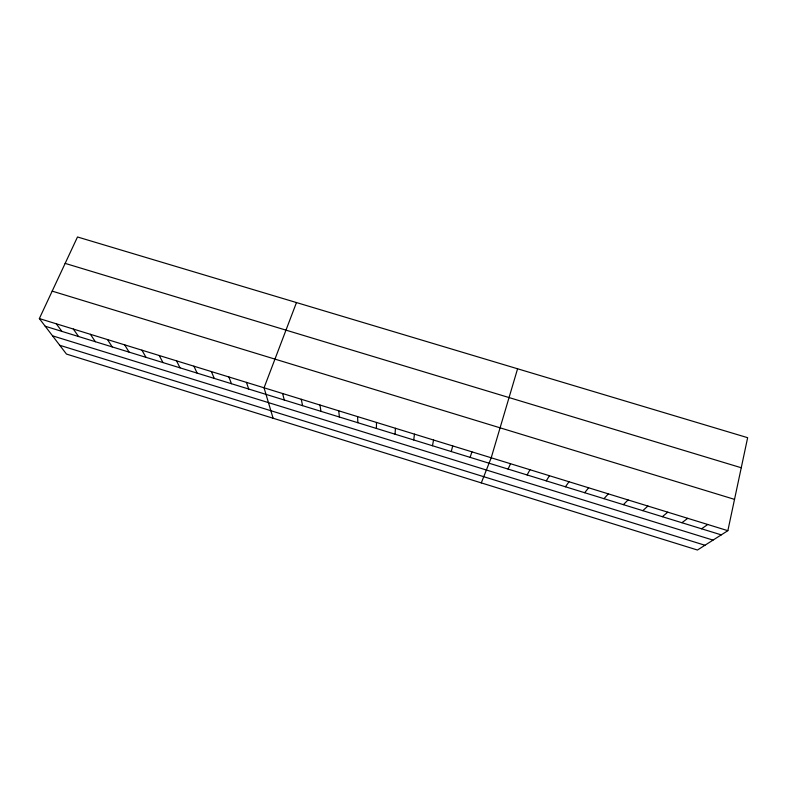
<?xml version="1.0" encoding="UTF-8"?>
<svg xmlns="http://www.w3.org/2000/svg" width="787" height="787" viewBox="0 0 787 787"><rect width="100%" height="100%" fill="white"/><g stroke="black" fill="none" stroke-linecap="round" stroke-linejoin="round"><path stroke-width="1.18" d="M376.422 428.453L376.481 422.442M395.044 434.198L395.438 428.276M413.726 439.963L414.464 434.139M432.466 445.747L433.548 440.022M727.857 530.684L747.65 437.69L77.5 236.976L39.35 318.578L66.452 354.061L697.449 550.024L727.857 530.684L39.35 318.578M451.266 451.551L452.702 445.924M517.58 368.788L491.206 457.788L481.3 482.893M470.134 457.365L471.925 451.846M296.473 302.562L264.048 387.804L273.099 418.241M508.058 469.072L510.556 463.74M527.123 474.954L529.976 469.721M546.237 480.857L549.464 475.732M565.43 486.779L569.011 481.752M584.672 492.721L588.627 487.792M603.993 498.673L608.312 493.862M623.373 504.654L628.065 499.942M642.822 510.665L647.888 506.051M662.339 516.685L667.779 512.18M681.916 522.725L687.73 518.328M701.561 528.785L707.759 524.496M65.154 263.389L741.256 467.753M52.188 291.131L734.527 499.371M45.193 326.231L721.276 534.875M52.532 335.833L713.032 540.108M59.753 345.286L704.945 545.253M56.31 323.811L61.868 331.376M73.329 329.045L78.592 336.541M90.397 334.308L95.365 341.715M107.514 339.581L112.197 346.91M124.69 344.873L129.078 352.114M141.916 350.176L146.008 357.337M159.2 355.508L162.988 362.581M176.534 360.849L180.026 367.844M193.927 366.201L197.114 373.117M211.378 371.582L214.261 378.409M228.879 376.973L231.457 383.712M246.439 382.374L248.702 389.034M282.631 393.53L284.255 400.003M301.273 399.275L302.572 405.659M319.984 405.039L320.939 411.326M338.754 410.814L339.374 417.021M357.583 416.618L357.869 422.727"/></g></svg>
